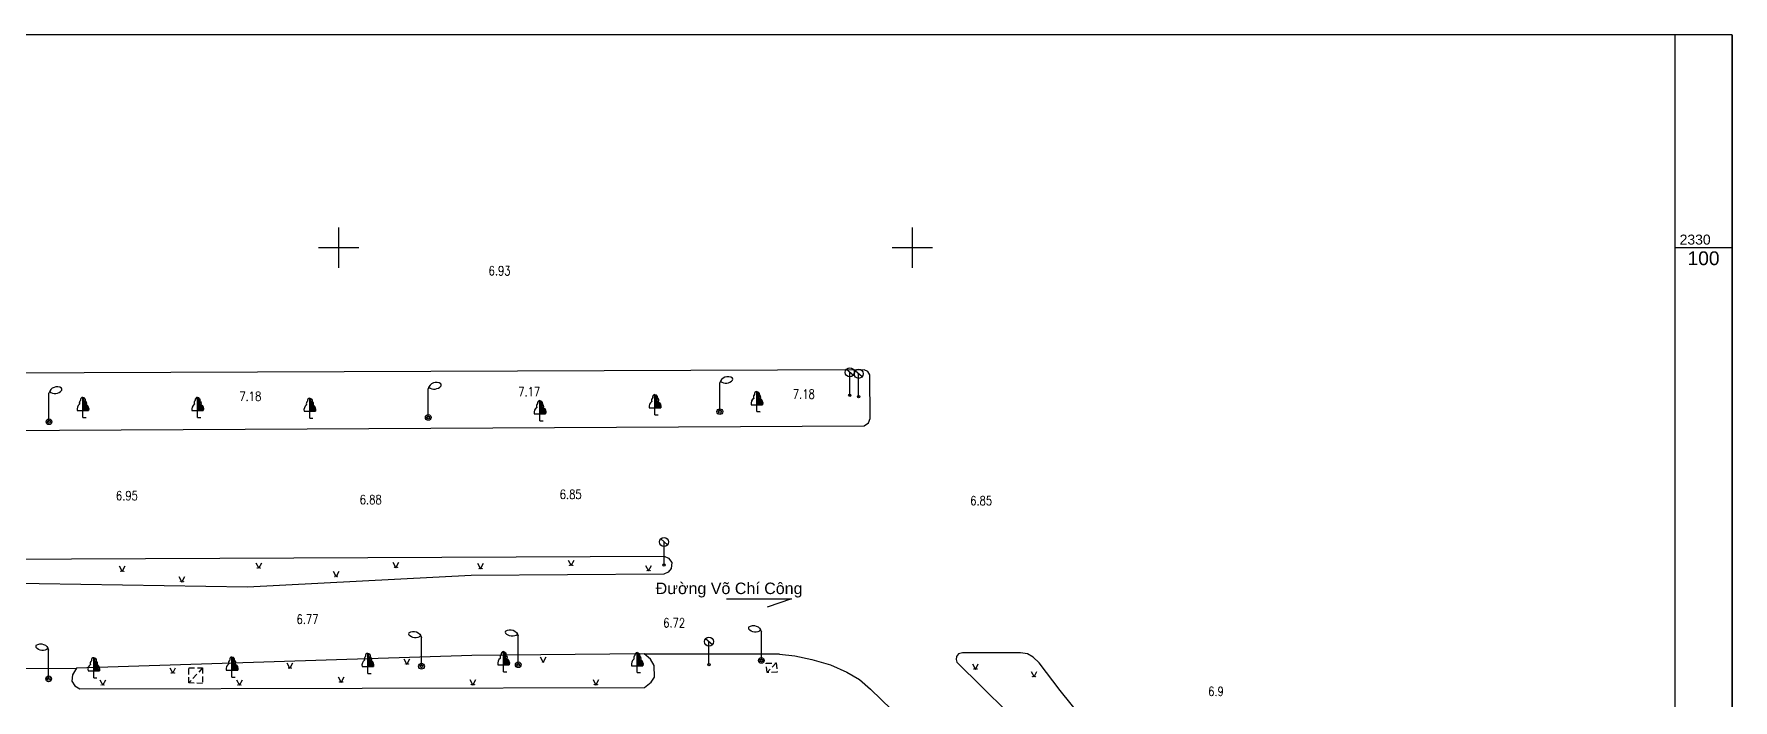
# Model space of a CAD drawing. Extents: x 582395 to 582722, y 2329868 to 2330119.
# Drawn here: x 582573.4 to 582721.5, y 2330060.6 to 2330118.6 of the extents above; entities that cross this region are included whole.
import ezdxf
from ezdxf.enums import TextEntityAlignment as Align

# ---------------------------------------------------------------- set-up
doc = ezdxf.new("R2010")
doc.units = 0
doc.linetypes.add('NETNHA500', pattern=[0.75, 0.5, -0.25])
for name, color, linetype in [('CHUGIAI', 7, 'Continuous'), ('dc1', 4, 'Continuous'), ('K1_n', 7, 'Continuous'), ('K1_T', 7, 'Continuous'), ('KYHIEU', 3, 'Continuous'), ('line moi', 7, 'Continuous'), ('nha', 3, 'Continuous'), ('TEXT1', 2, 'Continuous')]:
    doc.layers.add(name, color=color, linetype=linetype)
doc.styles.add('CHU', font='', dxfattribs={"height": 1.5})
doc.styles.add('DC', font='romans.shx', dxfattribs={"width": 0.8, "height": 0.8})
doc.styles.add('KHUNG', font='', dxfattribs={"height": 1.2})
doc.styles.get('CHU').set_extended_font_data('.VnArial')
doc.styles.get('KHUNG').set_extended_font_data('.VnArial')

# ---------------------------------------------------------------- blocks, each defined once
blk = doc.blocks.new('CAYLR')
at = {"layer": 'KYHIEU'}
for points in [[(0, 1.75, 0.497303), (-0.198201, 1.488681, 0.339551), (-0.284941, 1.163565, 0.289175), (-0.5, 0.602359)], [(0, 1.75, -0.497303), (0.198201, 1.488681, -0.339551), (0.284941, 1.163565, -0.289175), (0.5, 0.602359)]]:
    blk.add_lwpolyline(points, format="xyb", dxfattribs=at)
for points in [[(0, 0), (0, 1.75)], [(0.1, 0.602359), (0.1, 1.724173)], [(0.2, 0.602359), (0.2, 1.487287)], [(-0.5, 0.602359), (0.5, 0.602359)], [(0, 0), (0.280275, -0.001587)], [(0.3, 0.602359), (0.3, 1.151908)], [(0.4, 0.602359), (0.4, 1.04811)], [(0.5, 0.602359), (0.5, 0.822811)]]:
    blk.add_lwpolyline(points, dxfattribs=at)
blk = doc.blocks.new('DEN-P')
at = {"layer": 'KYHIEU'}
for points in [[(1.1, 2.92, 0.523652), (0, 2.5, 0.549376)], [(0.05, 2.64, 0.420531), (1.11, 2.75, 0.572241)]]:
    blk.add_lwpolyline(points, format="xyb", dxfattribs=at)
blk.add_lwpolyline([(0, 0), (0, 2.5)], dxfattribs=at)
for radius in [0.25, 0.125]:
    blk.add_circle((0, 0), radius, dxfattribs=at)
blk.add_arc((0.95, 2.82), 0.178, 338.0896, 33.4085, dxfattribs=at)
blk = doc.blocks.new('DEN-T')
at = {"layer": 'KYHIEU'}
for points in [[(-1.1, 2.92, -0.523652), (0, 2.5, -0.549376)], [(-0.05, 2.64, -0.420531), (-1.11, 2.75, -0.572241)]]:
    blk.add_lwpolyline(points, format="xyb", dxfattribs=at)
blk.add_lwpolyline([(0, 0), (0, 2.5)], dxfattribs=at)
for radius in [0.25, 0.125]:
    blk.add_circle((0, 0), radius, dxfattribs=at)
blk.add_arc((-0.95, 2.82), 0.178, 146.5915, 201.9104, dxfattribs=at)
blk = doc.blocks.new('BB')
at = {"layer": 'CHUGIAI'}
for p, q in [((-0.29, 2.28), (0.31, 1.75)), ((0, 0), (0, 2))]:
    blk.add_line(p, q, dxfattribs=at)
for centre, radius in [((0, 2), 0.4), ((0, 0), 0.1)]:
    blk.add_circle(centre, radius, dxfattribs=at)
blk = doc.blocks.new('BB-flat-1')
at = {"layer": 'CHUGIAI'}
for p, q in [((-0.29, 2.28), (0.31, 1.75)), ((0, 0), (0, 2))]:
    blk.add_line(p, q, dxfattribs=at)
for centre, radius in [((0, 2), 0.4), ((0, 0), 0.1)]:
    blk.add_circle(centre, radius, dxfattribs=at)
blk = doc.blocks.new('CAYLR-flat-26')
at = {"layer": 'KYHIEU'}
for points in [[(0, 1.75, 0.497303), (-0.2, 1.49, 0.339551), (-0.28, 1.16, 0.289175), (-0.5, 0.6)], [(0, 1.75, -0.497303), (0.2, 1.49, -0.339551), (0.28, 1.16, -0.289175), (0.5, 0.6)]]:
    blk.add_lwpolyline(points, format="xyb", dxfattribs=at)
for points in [[(0, 0), (0, 1.75)], [(0.1, 0.6), (0.1, 1.72)], [(0.2, 0.6), (0.2, 1.49)], [(-0.5, 0.6), (0.5, 0.6)], [(0, 0), (0.28, 0)], [(0.3, 0.6), (0.3, 1.15)], [(0.4, 0.6), (0.4, 1.05)], [(0.5, 0.6), (0.5, 0.82)]]:
    blk.add_lwpolyline(points, dxfattribs=at)
blk = doc.blocks.new('CAYLR-flat-27')
at = {"layer": 'KYHIEU'}
for points in [[(0, 1.75, 0.497303), (-0.2, 1.49, 0.339551), (-0.28, 1.16, 0.289175), (-0.5, 0.6)], [(0, 1.75, -0.497303), (0.2, 1.49, -0.339551), (0.28, 1.16, -0.289175), (0.5, 0.6)]]:
    blk.add_lwpolyline(points, format="xyb", dxfattribs=at)
for points in [[(0, 0), (0, 1.75)], [(0.1, 0.6), (0.1, 1.72)], [(0.2, 0.6), (0.2, 1.49)], [(-0.5, 0.6), (0.5, 0.6)], [(0, 0), (0.28, 0)], [(0.3, 0.6), (0.3, 1.15)], [(0.4, 0.6), (0.4, 1.05)], [(0.5, 0.6), (0.5, 0.82)]]:
    blk.add_lwpolyline(points, dxfattribs=at)
blk = doc.blocks.new('CAYLR-flat-28')
at = {"layer": 'KYHIEU'}
for points in [[(0, 1.75, 0.497303), (-0.2, 1.49, 0.339551), (-0.28, 1.16, 0.289175), (-0.5, 0.6)], [(0, 1.75, -0.497303), (0.2, 1.49, -0.339551), (0.28, 1.16, -0.289175), (0.5, 0.6)]]:
    blk.add_lwpolyline(points, format="xyb", dxfattribs=at)
for points in [[(0, 0), (0, 1.75)], [(0.1, 0.6), (0.1, 1.72)], [(0.2, 0.6), (0.2, 1.49)], [(-0.5, 0.6), (0.5, 0.6)], [(0, 0), (0.28, 0)], [(0.3, 0.6), (0.3, 1.15)], [(0.4, 0.6), (0.4, 1.05)], [(0.5, 0.6), (0.5, 0.82)]]:
    blk.add_lwpolyline(points, dxfattribs=at)
blk = doc.blocks.new('CAYLR-flat-29')
at = {"layer": 'KYHIEU'}
for points in [[(0, 1.75, 0.497303), (-0.2, 1.49, 0.339551), (-0.28, 1.16, 0.289175), (-0.5, 0.6)], [(0, 1.75, -0.497303), (0.2, 1.49, -0.339551), (0.28, 1.16, -0.289175), (0.5, 0.6)]]:
    blk.add_lwpolyline(points, format="xyb", dxfattribs=at)
for points in [[(0, 0), (0, 1.75)], [(0.1, 0.6), (0.1, 1.72)], [(0.2, 0.6), (0.2, 1.49)], [(-0.5, 0.6), (0.5, 0.6)], [(0, 0), (0.28, 0)], [(0.3, 0.6), (0.3, 1.15)], [(0.4, 0.6), (0.4, 1.05)], [(0.5, 0.6), (0.5, 0.82)]]:
    blk.add_lwpolyline(points, dxfattribs=at)
blk = doc.blocks.new('CAYLR-flat-30')
at = {"layer": 'KYHIEU'}
for points in [[(0, 1.75, 0.497303), (-0.2, 1.49, 0.339551), (-0.28, 1.16, 0.289175), (-0.5, 0.6)], [(0, 1.75, -0.497303), (0.2, 1.49, -0.339551), (0.28, 1.16, -0.289175), (0.5, 0.6)]]:
    blk.add_lwpolyline(points, format="xyb", dxfattribs=at)
for points in [[(0, 0), (0, 1.75)], [(0.1, 0.6), (0.1, 1.72)], [(0.2, 0.6), (0.2, 1.49)], [(-0.5, 0.6), (0.5, 0.6)], [(0, 0), (0.28, 0)], [(0.3, 0.6), (0.3, 1.15)], [(0.4, 0.6), (0.4, 1.05)], [(0.5, 0.6), (0.5, 0.82)]]:
    blk.add_lwpolyline(points, dxfattribs=at)
blk = doc.blocks.new('CAYLR-flat-31')
at = {"layer": 'KYHIEU'}
for points in [[(0, 1.75, 0.497303), (-0.2, 1.49, 0.339551), (-0.28, 1.16, 0.289175), (-0.5, 0.6)], [(0, 1.75, -0.497303), (0.2, 1.49, -0.339551), (0.28, 1.16, -0.289175), (0.5, 0.6)]]:
    blk.add_lwpolyline(points, format="xyb", dxfattribs=at)
for points in [[(0, 0), (0, 1.75)], [(0.1, 0.6), (0.1, 1.72)], [(0.2, 0.6), (0.2, 1.49)], [(-0.5, 0.6), (0.5, 0.6)], [(0, 0), (0.28, 0)], [(0.3, 0.6), (0.3, 1.15)], [(0.4, 0.6), (0.4, 1.05)], [(0.5, 0.6), (0.5, 0.82)]]:
    blk.add_lwpolyline(points, dxfattribs=at)
blk = doc.blocks.new('BB-flat-3')
at = {"layer": 'CHUGIAI'}
for p, q in [((-0.29, 2.28), (0.31, 1.75)), ((0, 0), (0, 2))]:
    blk.add_line(p, q, dxfattribs=at)
for centre, radius in [((0, 2), 0.4), ((0, 0), 0.1)]:
    blk.add_circle(centre, radius, dxfattribs=at)
blk = doc.blocks.new('BB-flat-10')
at = {"layer": 'CHUGIAI'}
for p, q in [((-0.29, 2.28), (0.31, 1.75)), ((0, 0), (0, 2))]:
    blk.add_line(p, q, dxfattribs=at)
for centre, radius in [((0, 2), 0.4), ((0, 0), 0.1)]:
    blk.add_circle(centre, radius, dxfattribs=at)
blk = doc.blocks.new('BB-flat-11')
at = {"layer": 'CHUGIAI'}
for p, q in [((-0.29, 2.28), (0.31, 1.75)), ((0, 0), (0, 2))]:
    blk.add_line(p, q, dxfattribs=at)
for centre, radius in [((0, 2), 0.4), ((0, 0), 0.1)]:
    blk.add_circle(centre, radius, dxfattribs=at)
blk = doc.blocks.new('DEN-T-flat-15')
at = {"layer": 'KYHIEU'}
for points in [[(-1.1, 2.92, -0.523652), (0, 2.5, -0.549376)], [(-0.05, 2.64, -0.420531), (-1.11, 2.75, -0.572241)]]:
    blk.add_lwpolyline(points, format="xyb", dxfattribs=at)
blk.add_lwpolyline([(0, 0), (0, 2.5)], dxfattribs=at)
for radius in [0.25, 0.125]:
    blk.add_circle((0, 0), radius, dxfattribs=at)
blk.add_arc((-0.95, 2.82), 0.178, 146.5915, 201.9104, dxfattribs=at)
blk = doc.blocks.new('DEN-T-flat-16')
at = {"layer": 'KYHIEU'}
for points in [[(-1.1, 2.92, -0.523652), (0, 2.5, -0.549376)], [(-0.05, 2.64, -0.420531), (-1.11, 2.75, -0.572241)]]:
    blk.add_lwpolyline(points, format="xyb", dxfattribs=at)
blk.add_lwpolyline([(0, 0), (0, 2.5)], dxfattribs=at)
for radius in [0.25, 0.125]:
    blk.add_circle((0, 0), radius, dxfattribs=at)
blk.add_arc((-0.95, 2.82), 0.178, 146.5915, 201.9104, dxfattribs=at)
blk = doc.blocks.new('DEN-T-flat-17')
at = {"layer": 'KYHIEU'}
for points in [[(-1.1, 2.92, -0.523652), (0, 2.5, -0.549376)], [(-0.05, 2.64, -0.420531), (-1.11, 2.75, -0.572241)]]:
    blk.add_lwpolyline(points, format="xyb", dxfattribs=at)
blk.add_lwpolyline([(0, 0), (0, 2.5)], dxfattribs=at)
for radius in [0.25, 0.125]:
    blk.add_circle((0, 0), radius, dxfattribs=at)
blk.add_arc((-0.95, 2.82), 0.178, 146.5915, 201.9104, dxfattribs=at)
blk = doc.blocks.new('DEN-T-flat-18')
at = {"layer": 'KYHIEU'}
for points in [[(-1.1, 2.92, -0.523652), (0, 2.5, -0.549376)], [(-0.05, 2.64, -0.420531), (-1.11, 2.75, -0.572241)]]:
    blk.add_lwpolyline(points, format="xyb", dxfattribs=at)
blk.add_lwpolyline([(0, 0), (0, 2.5)], dxfattribs=at)
for radius in [0.25, 0.125]:
    blk.add_circle((0, 0), radius, dxfattribs=at)
blk.add_arc((-0.95, 2.82), 0.178, 146.5915, 201.9104, dxfattribs=at)
blk = doc.blocks.new('DEN-P-flat-32')
at = {"layer": 'KYHIEU'}
for points in [[(1.1, 2.92, 0.523652), (0, 2.5, 0.549376)], [(0.05, 2.64, 0.420531), (1.11, 2.75, 0.572241)]]:
    blk.add_lwpolyline(points, format="xyb", dxfattribs=at)
blk.add_lwpolyline([(0, 0), (0, 2.5)], dxfattribs=at)
for radius in [0.25, 0.125]:
    blk.add_circle((0, 0), radius, dxfattribs=at)
blk.add_arc((0.95, 2.82), 0.178, 338.0896, 33.4085, dxfattribs=at)
blk = doc.blocks.new('DEN-P-flat-33')
at = {"layer": 'KYHIEU'}
for points in [[(1.1, 2.92, 0.523652), (0, 2.5, 0.549376)], [(0.05, 2.64, 0.420531), (1.11, 2.75, 0.572241)]]:
    blk.add_lwpolyline(points, format="xyb", dxfattribs=at)
blk.add_lwpolyline([(0, 0), (0, 2.5)], dxfattribs=at)
for radius in [0.25, 0.125]:
    blk.add_circle((0, 0), radius, dxfattribs=at)
blk.add_arc((0.95, 2.82), 0.178, 338.0896, 33.4085, dxfattribs=at)
blk = doc.blocks.new('DEN-P-flat-34')
at = {"layer": 'KYHIEU'}
for points in [[(1.1, 2.92, 0.523652), (0, 2.5, 0.549376)], [(0.05, 2.64, 0.420531), (1.11, 2.75, 0.572241)]]:
    blk.add_lwpolyline(points, format="xyb", dxfattribs=at)
blk.add_lwpolyline([(0, 0), (0, 2.5)], dxfattribs=at)
for radius in [0.25, 0.125]:
    blk.add_circle((0, 0), radius, dxfattribs=at)
blk.add_arc((0.95, 2.82), 0.178, 338.0896, 33.4085, dxfattribs=at)

msp = doc.modelspace()

# ---------------------------------------------------------------- hatches: boundary and pattern name
at = {"layer": 'KYHIEU'}
h = msp.add_hatch(color=3, dxfattribs=at)
h.paths.add_polyline_path([(582620.4, 2330072.33, 1), (582620.38, 2330072.33, 1)])
h.paths.add_polyline_path([(582620.14, 2330072.33, 1), (582620.12, 2330072.33, 1)])
h = msp.add_hatch(color=3, dxfattribs=at)
h.paths.add_polyline_path([(582581.27, 2330071.81, 1), (582581.25, 2330071.81, 1)])
h.paths.add_polyline_path([(582581.01, 2330071.81, 1), (582580.99, 2330071.81, 1)])
h = msp.add_hatch(color=3, dxfattribs=at)
h.paths.add_polyline_path([(582586.48, 2330070.9, 1), (582586.46, 2330070.9, 1)])
h.paths.add_polyline_path([(582586.22, 2330070.9, 1), (582586.2, 2330070.9, 1)])
h = msp.add_hatch(color=3, dxfattribs=at)
h.paths.add_polyline_path([(582593.17, 2330072.1, 1), (582593.15, 2330072.1, 1)])
h.paths.add_polyline_path([(582592.91, 2330072.1, 1), (582592.89, 2330072.1, 1)])
h = msp.add_hatch(color=3, dxfattribs=at)
h.paths.add_polyline_path([(582599.92, 2330071.35, 1), (582599.9, 2330071.35, 1)])
h.paths.add_polyline_path([(582599.66, 2330071.35, 1), (582599.64, 2330071.35, 1)])
h = msp.add_hatch(color=3, dxfattribs=at)
h.paths.add_polyline_path([(582605.13, 2330072.15, 1), (582605.1, 2330072.15, 1)])
h.paths.add_polyline_path([(582604.87, 2330072.15, 1), (582604.85, 2330072.15, 1)])
h = msp.add_hatch(color=3, dxfattribs=at)
h.paths.add_polyline_path([(582612.51, 2330072.04, 1), (582612.48, 2330072.04, 1)])
h.paths.add_polyline_path([(582612.25, 2330072.04, 1), (582612.22, 2330072.04, 1)])
h = msp.add_hatch(color=3, dxfattribs=at)
h.paths.add_polyline_path([(582627.15, 2330071.87, 1), (582627.13, 2330071.87, 1)])
h.paths.add_polyline_path([(582626.89, 2330071.87, 1), (582626.87, 2330071.87, 1)])
h = msp.add_hatch(color=3, dxfattribs=at)
h.paths.add_polyline_path([(582595.88, 2330063.37, 1), (582595.86, 2330063.37, 1)])
h.paths.add_polyline_path([(582595.62, 2330063.37, 1), (582595.6, 2330063.37, 1)])
h = msp.add_hatch(color=3, dxfattribs=at)
h.paths.add_polyline_path([(582606.09, 2330063.73, 1), (582606.07, 2330063.73, 1)])
h.paths.add_polyline_path([(582605.83, 2330063.73, 1), (582605.81, 2330063.73, 1)])
h = msp.add_hatch(color=3, dxfattribs=at)
h.paths.add_polyline_path([(582617.95, 2330063.89, 1), (582617.93, 2330063.89, 1)])
h.paths.add_polyline_path([(582617.69, 2330063.89, 1), (582617.67, 2330063.89, 1)])
h = msp.add_hatch(color=3, dxfattribs=at)
h.paths.add_polyline_path([(582579.57, 2330061.91, 1), (582579.55, 2330061.91, 1)])
h.paths.add_polyline_path([(582579.32, 2330061.91, 1), (582579.29, 2330061.91, 1)])
h = msp.add_hatch(color=3, dxfattribs=at)
h.paths.add_polyline_path([(582585.68, 2330062.95, 1), (582585.66, 2330062.95, 1)])
h.paths.add_polyline_path([(582585.42, 2330062.95, 1), (582585.4, 2330062.95, 1)])
h = msp.add_hatch(color=3, dxfattribs=at)
h.paths.add_polyline_path([(582591.49, 2330061.91, 1), (582591.47, 2330061.91, 1)])
h.paths.add_polyline_path([(582591.23, 2330061.91, 1), (582591.21, 2330061.91, 1)])
h = msp.add_hatch(color=3, dxfattribs=at)
h.paths.add_polyline_path([(582600.35, 2330062.16, 1), (582600.33, 2330062.16, 1)])
h.paths.add_polyline_path([(582600.09, 2330062.16, 1), (582600.07, 2330062.16, 1)])
h = msp.add_hatch(color=3, dxfattribs=at)
h.paths.add_polyline_path([(582611.83, 2330061.93, 1), (582611.81, 2330061.93, 1)])
h.paths.add_polyline_path([(582611.57, 2330061.93, 1), (582611.55, 2330061.93, 1)])
h = msp.add_hatch(color=3, dxfattribs=at)
h.paths.add_polyline_path([(582622.56, 2330061.93, 1), (582622.54, 2330061.93, 1)])
h.paths.add_polyline_path([(582622.31, 2330061.93, 1), (582622.28, 2330061.93, 1)])
h = msp.add_hatch(color=3, dxfattribs=at)
h.paths.add_polyline_path([(582655.64, 2330063.29, 1), (582655.62, 2330063.29, 1)])
h.paths.add_polyline_path([(582655.38, 2330063.29, 1), (582655.36, 2330063.29, 1)])
h = msp.add_hatch(color=3, dxfattribs=at)
h.paths.add_polyline_path([(582660.75, 2330062.63, 1), (582660.73, 2330062.63, 1)])
h.paths.add_polyline_path([(582660.49, 2330062.63, 1), (582660.47, 2330062.63, 1)])

# ---------------------------------------------------------------- linework, layer by layer
for p, q in [((582633.81, 2330069.42), (582639.47, 2330069.42)), ((582633.81, 2330069.42), (582639.47, 2330069.42)), ((582639.47, 2330069.42), (582637.35, 2330068.69)), ((582639.47, 2330069.42), (582637.35, 2330068.69))]:
    msp.add_line(p, q)
msp.add_lwpolyline([(582395, 2329884.35), (582721.46, 2329884.35), (582721.46, 2330118.53), (582395, 2330118.53)], close=True)
at = {"layer": 'K1_n'}
msp.add_line((582716.46, 2330100), (582721.46, 2330100), dxfattribs=at)
at = {"layer": 'K1_n', "const_width": 0.15}
msp.add_lwpolyline([(582721.46, 2330118.53), (582721.46, 2329884.35)], dxfattribs=at)
at = {"layer": 'K1_T'}
for p, q in [((582600, 2330098.25), (582600, 2330101.75)), ((582650, 2330098.25), (582650, 2330101.75)), ((582598.25, 2330100), (582601.75, 2330100)), ((582648.25, 2330100), (582651.75, 2330100))]:
    msp.add_line(p, q, dxfattribs=at)
msp.add_lwpolyline([(582716.46, 2330118.53), (582716.46, 2329884.35)], dxfattribs=at)
msp.add_lwpolyline([(582716.46, 2330118.53), (582716.46, 2329884.35)], dxfattribs=at)
at = {"layer": 'KYHIEU', "color": 3}
for p, q in [((582580.87, 2330072.27), (582581.13, 2330071.78)), ((582581.13, 2330071.78), (582581.39, 2330072.27)), ((582592.77, 2330072.55), (582593.03, 2330072.07)), ((582593.03, 2330072.07), (582593.29, 2330072.55)), ((582604.73, 2330072.61), (582604.99, 2330072.12)), ((582604.99, 2330072.12), (582605.24, 2330072.61)), ((582612.11, 2330072.5), (582612.36, 2330072.01)), ((582612.36, 2330072.01), (582612.62, 2330072.5)), ((582620, 2330072.78), (582620.26, 2330072.3)), ((582620.26, 2330072.3), (582620.52, 2330072.78)), ((582626.75, 2330072.32), (582627.01, 2330071.84)), ((582627.01, 2330071.84), (582627.27, 2330072.32)), ((582586.08, 2330071.35), (582586.34, 2330070.87)), ((582586.34, 2330070.87), (582586.59, 2330071.35)), ((582599.52, 2330071.81), (582599.78, 2330071.32)), ((582599.78, 2330071.32), (582600.04, 2330071.81)), ((582585.28, 2330063.41), (582585.54, 2330062.92)), ((582585.54, 2330062.92), (582585.79, 2330063.41)), ((582595.48, 2330063.82), (582595.74, 2330063.34)), ((582595.74, 2330063.34), (582595.99, 2330063.82)), ((582605.69, 2330064.18), (582605.95, 2330063.7)), ((582605.95, 2330063.7), (582606.21, 2330064.18)), ((582617.55, 2330064.35), (582617.81, 2330063.86)), ((582617.81, 2330063.86), (582618.07, 2330064.35)), ((582655.24, 2330063.74), (582655.5, 2330063.26)), ((582655.5, 2330063.26), (582655.75, 2330063.74)), ((582579.18, 2330062.36), (582579.43, 2330061.88)), ((582579.43, 2330061.88), (582579.69, 2330062.36)), ((582591.09, 2330062.36), (582591.35, 2330061.88)), ((582591.35, 2330061.88), (582591.61, 2330062.36)), ((582599.95, 2330062.61), (582600.21, 2330062.13)), ((582600.21, 2330062.13), (582600.47, 2330062.61)), ((582611.43, 2330062.38), (582611.69, 2330061.9)), ((582611.69, 2330061.9), (582611.95, 2330062.38)), ((582622.17, 2330062.38), (582622.42, 2330061.9)), ((582622.42, 2330061.9), (582622.68, 2330062.38)), ((582660.35, 2330063.09), (582660.61, 2330062.6)), ((582660.61, 2330062.6), (582660.86, 2330063.09))]:
    msp.add_line(p, q, dxfattribs=at)
for centre in [(582620.13, 2330072.33), (582620.39, 2330072.33), (582581, 2330071.81), (582581.26, 2330071.81), (582586.21, 2330070.9), (582586.47, 2330070.9), (582592.9, 2330072.1), (582593.16, 2330072.1), (582599.65, 2330071.35), (582599.91, 2330071.35), (582604.86, 2330072.15), (582605.11, 2330072.15), (582612.24, 2330072.04), (582612.49, 2330072.04), (582626.88, 2330071.87), (582627.14, 2330071.87), (582595.61, 2330063.37), (582595.87, 2330063.37), (582605.82, 2330063.73), (582606.08, 2330063.73), (582617.68, 2330063.89), (582617.94, 2330063.89), (582579.3, 2330061.91), (582579.56, 2330061.91), (582585.41, 2330062.95), (582585.67, 2330062.95), (582591.22, 2330061.91), (582591.48, 2330061.91), (582600.08, 2330062.16), (582600.34, 2330062.16), (582611.56, 2330061.93), (582611.82, 2330061.93), (582622.29, 2330061.93), (582622.55, 2330061.93), (582655.37, 2330063.29), (582655.63, 2330063.29), (582660.48, 2330062.63), (582660.74, 2330062.63)]:
    msp.add_circle(centre, 0.011, dxfattribs=at)
at = {"layer": 'line moi'}
for p, q in [((582645.79, 2330089.35), (582400, 2330088.37)), ((582646.12, 2330089.22), (582645.79, 2330089.35)), ((582646.3, 2330088.91), (582646.12, 2330089.22)), ((582646.32, 2330085.12), (582646.3, 2330088.91)), ((582400, 2330083.21), (582645.79, 2330084.47)), ((582645.79, 2330084.47), (582646.17, 2330084.74)), ((582646.17, 2330084.74), (582646.32, 2330085.12)), ((582435.41, 2330072.26), (582628.38, 2330073.11)), ((582628.38, 2330073.11), (582628.75, 2330072.94)), ((582628.75, 2330072.94), (582629.03, 2330072.56)), ((582629.03, 2330072.56), (582628.99, 2330072.04)), ((582592.06, 2330070.42), (582542.41, 2330071.22)), ((582611.55, 2330071.43), (582592.06, 2330070.42)), ((582628.35, 2330071.56), (582611.55, 2330071.43)), ((582628.72, 2330071.72), (582628.35, 2330071.56)), ((582628.99, 2330072.04), (582628.72, 2330071.72)), ((582568.41, 2330063.32), (582577.14, 2330063.36)), ((582577.14, 2330063.36), (582576.79, 2330062.8)), ((582611.6, 2330064.48), (582577.14, 2330063.36)), ((582626.62, 2330064.61), (582611.6, 2330064.48)), ((582627.18, 2330064.16), (582626.62, 2330064.61)), ((582638.43, 2330064.6), (582626.62, 2330064.6)), ((582627.49, 2330063.59), (582627.18, 2330064.16)), ((582627.53, 2330062.59), (582627.49, 2330063.59)), ((582638.43, 2330064.6), (582639.75, 2330064.43)), ((582639.75, 2330064.43), (582641.25, 2330064.13)), ((582641.25, 2330064.13), (582642.87, 2330063.65)), ((582642.87, 2330063.65), (582644.29, 2330063.03)), ((582653.84, 2330064.38), (582653.82, 2330064.12)), ((582653.82, 2330064.12), (582653.88, 2330063.9)), ((582654.02, 2330064.62), (582653.84, 2330064.38)), ((582653.88, 2330063.9), (582676.53, 2330041.62)), ((582654.37, 2330064.69), (582654.02, 2330064.62)), ((582659.42, 2330064.69), (582654.37, 2330064.69)), ((582660.05, 2330064.61), (582659.42, 2330064.69)), ((582660.53, 2330064.33), (582660.05, 2330064.61)), ((582661.04, 2330063.84), (582660.53, 2330064.33)), ((582662.89, 2330061.41), (582661.04, 2330063.84)), ((582576.79, 2330062.8), (582576.73, 2330062.23)), ((582576.73, 2330062.23), (582577, 2330061.83)), ((582626.65, 2330061.69), (582627.25, 2330062.15)), ((582627.25, 2330062.15), (582627.53, 2330062.59)), ((582644.29, 2330063.03), (582645.39, 2330062.38)), ((582645.39, 2330062.38), (582646.36, 2330061.55)), ((582577, 2330061.83), (582577.45, 2330061.56)), ((582577.45, 2330061.56), (582626.65, 2330061.69)), ((582646.36, 2330061.55), (582650, 2330058)), ((582664.81, 2330059.04), (582662.89, 2330061.41))]:
    msp.add_line(p, q, dxfattribs=at)
at = {"layer": 'nha', "linetype": 'NETNHA500'}
for p, q in [((582586.94, 2330062.08), (582586.94, 2330063.4)), ((582586.94, 2330063.4), (582588.14, 2330063.4)), ((582588.14, 2330063.4), (582586.94, 2330062.08)), ((582588.14, 2330063.4), (582588.14, 2330062.03)), ((582637.26, 2330063.79), (582638.13, 2330063.82)), ((582637.36, 2330063), (582637.26, 2330063.79)), ((582638.13, 2330063.82), (582637.36, 2330063)), ((582638.13, 2330063.82), (582638.23, 2330063.01)), ((582588.14, 2330062.03), (582586.94, 2330062.08)), ((582638.23, 2330063.01), (582637.36, 2330063))]:
    msp.add_line(p, q, dxfattribs=at)

# ---------------------------------------------------------------- block references
at = {"layer": 'KYHIEU', "color": 0}
for name, p in [('DEN-P', (582633.22, 2330085.71)), ('DEN-P', (582574.75, 2330084.83)), ('DEN-P', (582607.81, 2330085.21)), ('DEN-T', (582607.22, 2330063.53)), ('DEN-T', (582615.65, 2330063.67)), ('DEN-T', (582636.84, 2330064.04)), ('DEN-T', (582574.72, 2330062.44))]:
    msp.add_blockref(name, p, dxfattribs=at)
at = {"layer": 'KYHIEU'}
for name, p in [('BB', (582644.55, 2330087.13)), ('BB', (582645.32, 2330087.01)), ('CAYLR', (582627.57, 2330085.44)), ('CAYLR', (582636.45, 2330085.71)), ('CAYLR', (582577.7, 2330085.2)), ('CAYLR', (582587.7, 2330085.2)), ('CAYLR', (582597.48, 2330085.14)), ('CAYLR', (582617.54, 2330084.92)), ('BB', (582628.36, 2330072.36)), ('CAYLR', (582614.37, 2330063.06)), ('BB', (582632.27, 2330063.68)), ('CAYLR', (582578.65, 2330062.53)), ('CAYLR', (582590.7, 2330062.59)), ('CAYLR', (582602.54, 2330062.91)), ('CAYLR', (582626.02, 2330062.98))]:
    msp.add_blockref(name, p, dxfattribs=at)
at = {"layer": 'line moi'}
for name, p in [('DEN-P-flat-32', (582633.22, 2330085.71)), ('BB-flat-1', (582644.55, 2330087.13)), ('BB-flat-3', (582645.32, 2330087.01)), ('DEN-P-flat-34', (582574.75, 2330084.83)), ('DEN-P-flat-33', (582607.81, 2330085.21)), ('CAYLR-flat-27', (582627.57, 2330085.44)), ('CAYLR-flat-28', (582636.45, 2330085.71)), ('CAYLR-flat-31', (582577.7, 2330085.2)), ('CAYLR-flat-30', (582587.7, 2330085.2)), ('CAYLR-flat-29', (582597.48, 2330085.14)), ('CAYLR-flat-26', (582617.54, 2330084.92)), ('BB-flat-10', (582628.36, 2330072.36)), ('DEN-T-flat-17', (582607.22, 2330063.53)), ('DEN-T-flat-16', (582615.65, 2330063.67)), ('DEN-T-flat-15', (582636.84, 2330064.04)), ('DEN-T-flat-18', (582574.72, 2330062.44)), ('BB-flat-11', (582632.27, 2330063.68))]:
    msp.add_blockref(name, p, dxfattribs=at)

# ---------------------------------------------------------------- texts
at = {"layer": 'dc1', "style": 'DC', "width": 0.8}
for s, p in [('6.93', (582613.06, 2330097.58)), ('7.18', (582591.34, 2330086.65)), ('7.17', (582615.65, 2330087.05)), ('7.18', (582639.58, 2330086.84)), ('6.95', (582580.58, 2330077.99)), ('6.88', (582601.83, 2330077.65)), ('6.85', (582619.26, 2330078.11)), ('6.85', (582655.04, 2330077.56)), ('6.77', (582596.32, 2330067.23)), ('6.9', (582675.78, 2330060.95))]:
    msp.add_text(s, height=0.8, dxfattribs=at).set_placement(p)
msp.add_text('6.72', height=0.8, dxfattribs=at).set_placement((582628.28, 2330067.72), align=Align.TOP_LEFT)
at = {"layer": 'K1_n', "style": 'KHUNG'}
msp.add_text('2330', height=0.87, dxfattribs=at).set_placement((582718.23, 2330100), align=Align.BOTTOM_CENTER)
msp.add_text('100', height=1.2, dxfattribs=at).set_placement((582718.96, 2330099.67), align=Align.TOP_CENTER)
at = {"layer": 'TEXT1', "style": 'CHU'}
msp.add_text('§\xadêng Vâ ChÝ C«ng', height=1, dxfattribs=at).set_placement((582627.63, 2330069.82))
msp.add_text('§\xadêng Vâ ChÝ C«ng', height=1, dxfattribs=at).set_placement((582627.63, 2330069.82))

doc.saveas('drawing.dxf')
